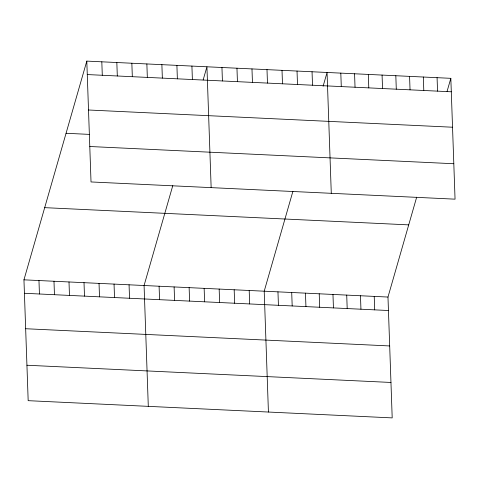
<?xml version="1.0" encoding="UTF-8"?>
<svg xmlns="http://www.w3.org/2000/svg" width="479" height="479" viewBox="0 0 479 479"><rect width="100%" height="100%" fill="white"/><g stroke="black" fill="none" stroke-linecap="round" stroke-linejoin="round"><path stroke-width="0.72" d="M416.682 197.156L387.978 297.052L392.199 417.898L28.171 400.672L23.95 279.832L86.801 61.102L450.829 78.328L455.05 199.168L91.022 181.948L86.801 61.102M172.787 185.618L144.077 285.514L148.298 406.354M203.162 79.909L206.934 66.791L211.149 187.63M292.914 191.301L264.21 291.196L268.426 412.042M323.103 86.25L327.061 72.473L331.282 193.312M447.057 91.453L450.829 78.328M87.274 74.562L451.302 91.788M88.507 109.996L452.535 127.222M66.06 133.282L89.657 134.401M89.783 146.508L453.811 163.734M44.691 207.652L408.719 224.873M23.95 279.832L387.978 297.052M24.417 293.286L388.445 310.512M25.656 328.726L389.684 345.946M26.932 365.238L390.96 382.458M437.076 77.676L437.549 91.136M423.328 77.029L423.795 90.483M409.575 76.377L410.042 89.836M395.822 75.724L396.289 89.184M382.068 75.077L382.541 88.531M368.315 74.425L368.788 87.885M374.225 296.405L374.698 309.859M354.568 73.772L355.035 87.232M360.471 295.753L360.944 309.212M340.814 73.125L341.282 86.579M346.718 295.1L347.191 308.56M332.971 294.453L333.438 307.907M312.045 71.76L312.518 85.22M319.218 293.801L319.685 307.261M305.464 293.148L305.937 306.608M297.028 71.054L297.501 84.508M291.711 292.501L292.184 305.955M282.011 70.341L282.484 83.801M277.958 291.849L278.431 305.309M266.995 69.629L267.468 83.089M251.978 68.922L252.451 82.376M249.194 290.49L249.661 303.943M236.961 68.21L237.434 81.669M234.177 289.777L234.644 303.237M221.951 67.497L222.418 80.957M219.16 289.065L219.627 302.524M204.144 288.358L204.611 301.812M191.917 66.078L192.384 79.538M189.127 287.645L189.6 301.105M176.901 65.366L177.368 78.825M174.111 286.933L174.584 300.393M161.884 64.659L162.351 78.113M159.094 286.226L159.567 299.68M146.867 63.947L147.334 77.406M131.851 63.234L132.324 76.694M129.061 284.801L129.534 298.261M116.834 62.527L117.307 75.981M114.044 284.095L114.517 297.549M101.817 61.815L102.29 75.275M99.033 283.382L99.5 296.842M84.017 282.67L84.484 296.13M69 281.963L69.467 295.417M53.983 281.251L54.45 294.711M38.967 280.538L39.434 293.998"/></g></svg>
